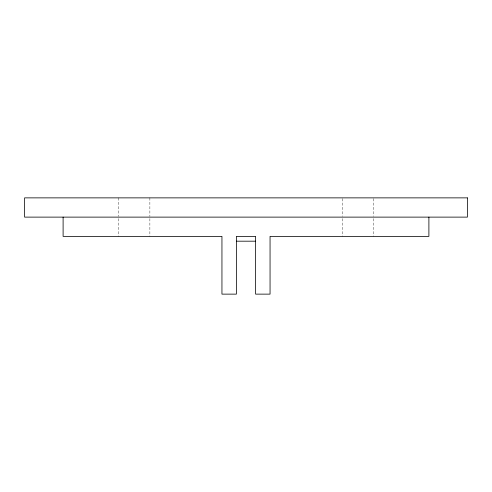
<?xml version="1.0" encoding="UTF-8"?>
<svg xmlns="http://www.w3.org/2000/svg" width="492" height="492" viewBox="0 0 492 492"><rect width="100%" height="100%" fill="white"/><g stroke="black" fill="none" stroke-linecap="round" stroke-linejoin="round"><path stroke-width="0.37" stroke-dasharray="2.46 1.84" d="M373.686 198.608L373.686 216.382M373.686 218.602L373.686 236.375M342.401 198.608L342.401 216.382M342.401 218.602L342.401 236.375M149.875 197.87L149.875 216.382M149.875 218.602L149.875 236.375M118.597 197.87L118.597 216.382M118.597 218.602L118.597 236.375"/><path stroke-width="0.74" d="M236.388 241.185L255.612 241.185M428.895 217.12L428.895 236.375L270.053 236.375L270.053 294.13L255.612 294.13L255.612 236.375L236.388 236.375L236.388 294.13L221.947 294.13L221.947 236.375L63.105 236.375L63.105 217.12M467.4 197.87L24.6 197.87L24.6 217.12L467.4 217.12L467.4 197.87"/></g></svg>
